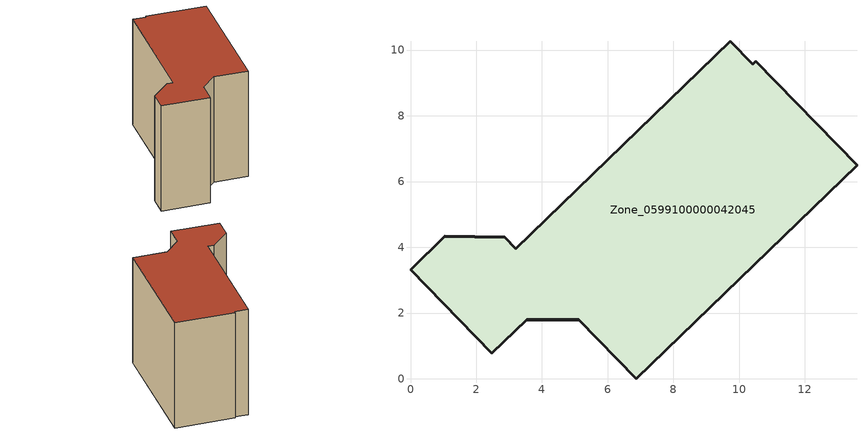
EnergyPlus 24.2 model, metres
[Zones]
Zone_0599100000042045
 floor ground (C_G): 3.53,1.79 2.48,0.77 0,3.32 1.04,4.34 2.87,4.31 3.2,3.96 9.73,10.27 10.41,9.57 10.51,9.66 13.58,6.5 6.86,0 5.12,1.79 z0
 wall outside (C_F): 2.48,0.77 3.53,1.79 5.12,1.79 6.86,0 13.58,6.5 10.51,9.66 10.41,9.57 9.73,10.27 3.2,3.96 2.87,4.31 1.04,4.34 0,3.32 2.48,0.77 z0:8.41
 roof outside (C_R): 13.58,6.5 10.51,9.66 10.41,9.57 9.73,10.27 3.2,3.96 2.87,4.31 1.04,4.34 0,3.32 2.48,0.77 3.53,1.79 5.12,1.79 6.86,0 z8.41
[BUILDING]
Pand.0599100000042045: North Axis=0; Terrain=City; Loads Convergence Tolerance Value=0.04; Temperature Convergence Tolerance Value=0.4; Solar Distribution=FullExterior; Maximum Number of Warmup Days=25; Minimum Number of Warmup Days=1
[Site:Location]
Rotterdam.The.Hague.AP_ZH_NLD Design_Conditions: Latitude=51.96; Longitude=4.45; Time Zone=1; Elevation=-4.5
[SITE:GROUNDTEMPERATURE:BUILDINGSURFACE]
18, 18, 18, 18, 18, 18, 18, 18, 18, 18, 18, 18
[MATERIAL] Thermal Absorptance=0.9; Solar Absorptance=0.7; Visible Absorptance=0.7
Name | Roughness | Thickness | Conductivity | Density | Specific Heat
G.TI.1975-1991 | MediumSmooth | 0.15 | 0.288461 | 540 | 1210
F.TI.1975-1991 | Rough | 0.3 | 0.230769 | 1920 | 840
R.TI.1975-1991 | MediumRough | 0.2 | 0.153846 | 1500 | 1000
[CONSTRUCTION]
C_G: G.TI.1975-1991
C_F: F.TI.1975-1991
C_R: R.TI.1975-1991
[ZONE]
Zone_0599100000042045: Type=1; Multiplier=1; Ceiling Height=Autocalculate; Volume=Autocalculate; Floor Area=autocalculate; Part of Total Floor Area=Yes
[ZONEINFILTRATION:DESIGNFLOWRATE]
Infil_Zone_0599100000042045: Zone or ZoneList or Space or SpaceList=Zone_0599100000042045; Schedule=AlwaysOn; Design Flow Rate Calculation Method=Flow/Area; Flow Rate per Floor Area=0.003; Constant Term Coefficient=1; Temperature Term Coefficient=0; Velocity Term Coefficient=0; Velocity Squared Term Coefficient=0
[HVACTEMPLATE:ZONE:IDEALLOADSAIRSYSTEM]
Zone_0599100000042045: Maximum Heating Supply Air Temperature=50; Minimum Cooling Supply Air Temperature=13; Maximum Heating Supply Air Humidity Ratio=0.0156; Minimum Cooling Supply Air Humidity Ratio=0.0077; Heating Limit=NoLimit; Cooling Limit=NoLimit; Dehumidification Control Type=ConstantSensibleHeatRatio; Cooling Sensible Heat Ratio=0.7; Dehumidification Setpoint=60; Humidification Control Type=None; Humidification Setpoint=30; Outdoor Air Method=None; Outdoor Air Flow Rate per Person=0.00944; Outdoor Air Flow Rate per Zone Floor Area=0; Outdoor Air Flow Rate per Zone=0; Demand Controlled Ventilation Type=None; Outdoor Air Economizer Type=NoEconomizer; Heat Recovery Type=None; Sensible Heat Recovery Effectiveness=0.7; Latent Heat Recovery Effectiveness=0.65
[ZONECONTROL:THERMOSTAT]
ThermostatControl_Zone_0599100000042045: Zone or ZoneList=Zone_0599100000042045; Control Type Schedule=DualSetpointControlType; Control 1=Thermostat_Zone_0599100000042045; Temperature Difference Between Cutout And Setpoint=0
[THERMOSTATSETPOINT:DUALSETPOINT]
Thermostat_Zone_0599100000042045: Heating Setpoint Temperature Schedule=HeatingSetpoint_Zone_0599100000042045; Cooling Setpoint Temperature Schedule=CoolingSetpoint_Zone_0599100000042045
[SCHEDULE:COMPACT]
HeatingSetpoint_Zone_0599100000042045: Through: 12/31, For: AllDays, Until: 24:00, 21
CoolingSetpoint_Zone_0599100000042045: Through: 12/31, For: AllDays, Until: 24:00, 24
DualSetpointControlType: Through: 12/31, For: AllDays, Until: 24:00, 4
AlwaysOn: Through: 12/31, For: AllDays, Until: 24:00, 1
